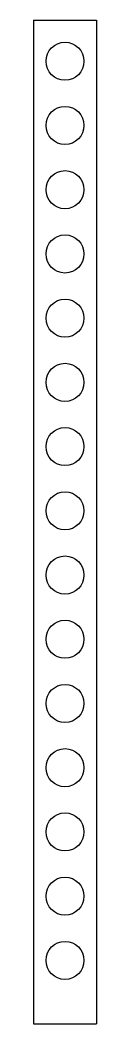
# Model space of a CAD drawing. Header units: millimetres. Extents: x 0 to 10, y -200 to -42.
import ezdxf

# ---------------------------------------------------------------- set-up
doc = ezdxf.new("R2010")
doc.units = ezdxf.units.MM

msp = doc.modelspace()

# ---------------------------------------------------------------- linework, layer by layer
at = {"color": 7, "linetype": 'Continuous', "lineweight": 25}
for p, q in [((0, -41.96), (10, -41.96)), ((0, -41.96), (0, -200)), ((10, -41.96), (10, -200)), ((0, -200), (10, -200))]:
    msp.add_line(p, q, dxfattribs=at)
for centre in [(5, -48.44), (5, -58.55), (5, -68.66), (5, -78.78), (5, -88.89), (5, -99), (5, -109.11), (5, -119.22), (5, -129.33), (5, -139.44), (5, -149.55), (5, -159.66), (5, -169.77), (5, -179.89), (5, -190)]:
    msp.add_circle(centre, 3, dxfattribs=at)

doc.saveas('drawing.dxf')
